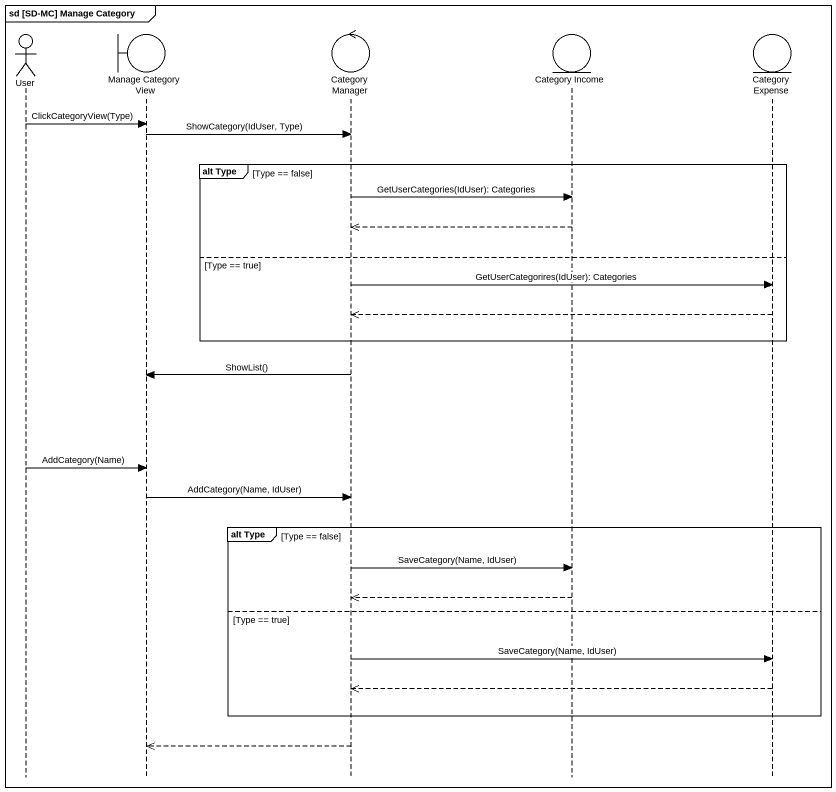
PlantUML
@startuml
mainframe sd [SD-MC] Manage Category
hide footbox
actor User
boundary "Manage Category View" as Manage_Category_View
control "Category Manager" as Category_Manager
entity "Category Income" as Category_Income
entity "Category Expense" as Category_Expense

User -> Manage_Category_View : ClickCategoryView(Type)
Manage_Category_View -> Category_Manager : ShowCategory(IdUser, Type)
group alt Type [Type == false]
  Category_Manager -> Category_Income : GetUserCategories(IdUser): Categories
  Category_Income -->> Category_Manager
else Type == true
  Category_Manager -> Category_Expense : GetUserCategorires(IdUser): Categories
  Category_Expense -->> Category_Manager
end
Category_Manager -> Manage_Category_View : ShowList()
User -> Manage_Category_View : AddCategory(Name)
Manage_Category_View -> Category_Manager : AddCategory(Name, IdUser)
group alt Type [Type == false]
  Category_Manager -> Category_Income : SaveCategory(Name, IdUser)
  Category_Income -->> Category_Manager
else Type == true
  Category_Manager -> Category_Expense : SaveCategory(Name, IdUser)
  Category_Expense -->> Category_Manager
end
Category_Manager -->> Manage_Category_View
@enduml
